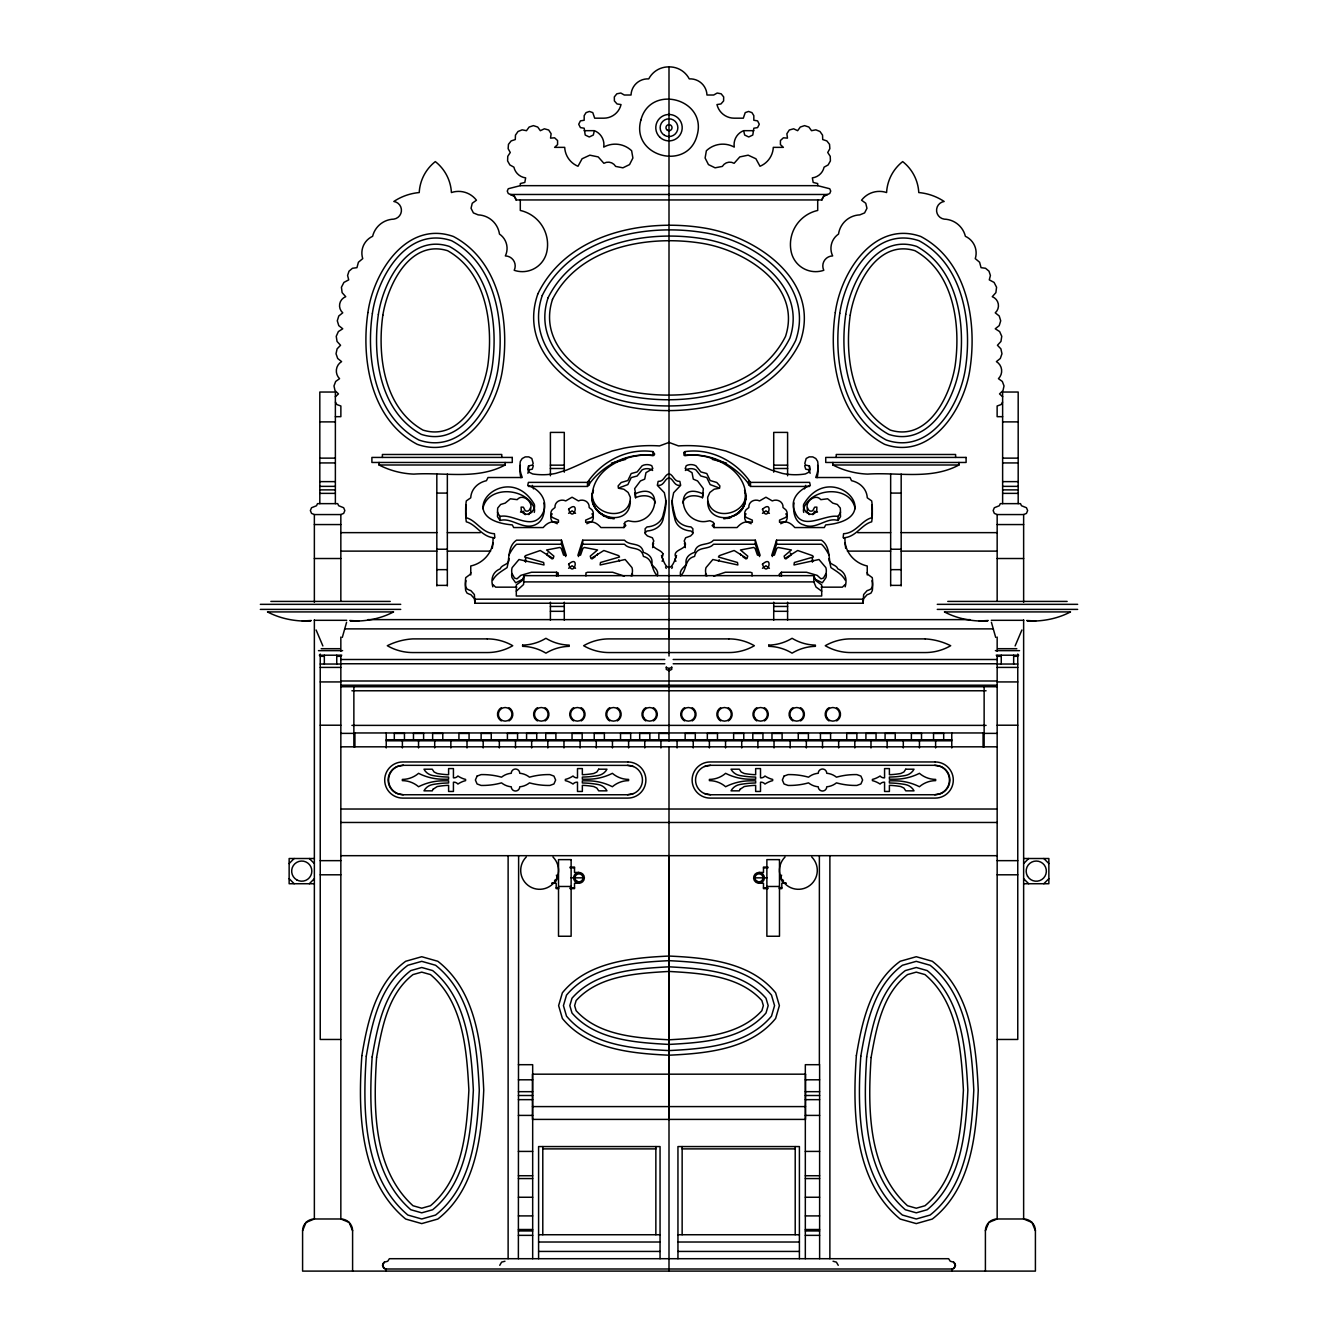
<?xml version="1.0" encoding="UTF-8"?>
<svg xmlns="http://www.w3.org/2000/svg" width="1338" height="1338" viewBox="0 0 1338 1338"><rect width="100%" height="100%" fill="white"/><g stroke="black" fill="none" stroke-linecap="round" stroke-linejoin="round"><path stroke-width="1.5" d="M669.017 656.021L669 66.9A22.278 22.278 0 0 1 689.254 78.892A16.742 16.742 0 0 1 706.966 95.015L713.689 95.015L717.185 93.041L721.149 93.794L723.674 96.921L723.607 100.935L720.948 103.963L716.967 104.565A17.678 17.678 0 0 0 734.077 118.179L743.326 118.179L745.216 112.626L748.578 111.439L751.939 112.626L753.829 115.653L753.829 120.269L757.576 120.872L759.298 124.25L757.576 127.612L753.829 128.214L752.792 135.038L748.728 136.978L744.681 135.038L743.644 130.672L753.829 130.672M466.126 580.826L465.741 581.712A41.093 35.24 0 0 0 465.674 590.526L466.995 593.085L469.705 594.34A3.144 2.709 0 0 1 470.892 594.708L474.354 598.588L475.057 603.237L862.943 603.237L863.646 598.588L867.108 594.708A3.144 2.709 0 0 1 868.295 594.34L871.005 593.085L872.326 590.526A41.093 35.24 0 0 0 872.259 581.712L871.874 580.826M862.943 603.237L863.646 594.524L867.108 590.643A3.144 2.709 0 0 1 868.295 590.292L871.005 589.021L872.326 586.479A41.093 35.24 0 0 0 872.259 577.648L867.726 574.32L867.241 572.497M745.718 499.526L745.233 492.167M592.282 499.526C590.091 468.701 627.606 452.01 653.881 455.438L654.65 454.067L652.961 451.608C627.221 447.896 601.665 461.359 587.499 482.382L528.41 482.382L527.69 485.376C540.552 489.089 549.801 502.687 541.622 515.314C531.153 530.584 512.906 513.357 499.994 516.435L499.994 520.499C512.002 516.953 523.71 531.337 536.571 524.128C543.88 520.281 545.268 510.38 543.897 502.971M470.759 572.497L470.274 574.32L465.741 577.648A41.093 35.24 0 0 0 465.674 586.479L466.995 589.021L469.705 590.292A3.144 2.709 0 0 1 470.892 590.643L474.354 594.524L475.057 603.237M497.703 512.12L497.468 516.652L499.994 520.499M597.534 554.032L596.999 555.404M672.345 500.512L672.094 504.443A88.944 76.283 0 0 0 674.569 517.706C675.69 526.018 683.2 530.55 690.96 530.985L692.867 532.775M533.31 465.724L532.307 469.17L528.594 469.956L527.891 473.318M634.664 492.685L635.55 497.719C641.906 494.542 653.145 494.592 655.386 502.837M630.332 501.315C629.512 530.065 584.739 516.752 592.767 492.167M680.34 574.671C679.537 569.837 683.835 567.563 686.21 564.435C684.855 557.996 688.786 554.317 694.589 552.343C696.663 541.472 708.337 546.439 713.505 540.184L755.301 540.184L760.118 555.32L757.459 555.119L755.1 548.363L753.645 547.459L740.466 549.985L747.725 556.123L747.056 558.548L734.144 550.503L719.225 555.688L718.456 557.009L737.489 562.478L737.874 564.971L712.853 559.518L706.029 567.596A14.634 12.56 0 0 0 705.879 573.567L706.865 575.942M985.404 1271.1L985.404 1230.759L988.849 1222.43L997.161 1218.985L1023.637 1218.985L1031.966 1222.43L1035.411 1230.759L1035.411 1271.1L302.589 1271.1L302.589 1230.759L306.034 1222.43L314.363 1218.985L340.839 1218.985L349.151 1222.43L352.596 1230.759L352.596 1271.1M492.284 548.413L493.053 542.877M508.975 554.969C510.915 551.189 513.608 546.824 516.535 544.248L561.442 544.248L565.723 556.575M684.437 543.295L685.357 547.643M492.819 580.123C495.696 574.487 501.7 571.209 507.069 567.613C509.594 558.13 507.738 546.088 516.535 540.184L561.442 540.184L566.258 555.32L563.599 555.119L561.241 548.363L559.786 547.459L546.606 549.985L553.865 556.123L553.196 558.548L540.284 550.503L525.366 555.688L524.596 557.009L543.629 562.478L544.014 564.971L518.993 559.518L512.17 567.596A14.634 12.56 0 0 0 512.019 573.567L514.528 578.049L517.003 578.836L520.833 575.357L531.504 572.246L556.558 572.246L558.197 572.881L558.197 575.942M508.975 558.531C509.878 565.104 501.7 564.151 500.211 568.834C492.902 571.794 490.511 578.501 492.819 586.847M794.103 502.971C792.531 510.965 794.571 522.589 803.703 524.897C816.046 530.45 826.633 516.736 838.006 520.499L838.006 516.435C824.81 513.943 802.081 531.822 794.906 511.835C788.985 499.492 799.455 489.173 810.31 485.376L809.59 482.382L750.501 482.382C736.335 461.359 710.779 447.896 685.039 451.608L683.718 452.545L684.119 455.438C710.98 451.592 750.953 470.407 745.082 502.369C741.453 522.037 707.317 523.844 707.668 501.315M482.834 508.724C487.4 484.891 526.704 487.316 534.33 508.44A11.356 9.751 0 0 1 534.28 512.421M470.759 574.922L470.759 565.974C483.403 563.315 493.404 551.958 493.053 538.813L494.843 537.608L494.441 533.711C482.132 533.277 476.428 520.348 466.31 517.756A75.179 64.492 0 0 1 466.31 500.914L470.725 497.82C471.177 488.939 478.067 482.516 486.447 480.693L487.985 477.515L522.255 477.515L520.917 473.602A38.869 33.333 0 0 1 520.348 461.359L522.188 458.533L525.249 456.894L528.761 456.877L531.822 458.482L533.193 463.433L532.307 465.122L528.594 465.892L527.891 469.253L529.447 472.347L532.658 473.953A55.259 47.399 0 0 0 555.538 473.435L566.476 470.123A330.536 283.489 0 0 0 590.225 459.369L612.336 450.939L623.893 448.163A119.667 102.641 0 0 1 659.517 445.922L669 442.426L678.483 445.922A119.667 102.641 0 0 1 714.107 448.163L725.664 450.939L747.775 459.369A330.536 283.489 0 0 0 771.524 470.123L782.462 473.435A55.259 47.399 0 0 0 805.342 473.953L808.553 472.347L810.109 469.253L809.406 465.892L805.693 465.122L804.807 463.433L806.178 458.482L809.239 456.877L812.751 456.894L815.812 458.533L817.652 461.359A38.869 33.333 0 0 1 817.083 473.602L815.745 477.515L850.015 477.515L851.553 480.693C859.933 482.516 866.823 488.939 867.275 497.82L871.69 500.914A75.179 64.492 0 0 1 871.69 517.756C861.572 520.348 855.868 533.277 843.559 533.711L843.157 537.608L844.947 538.813C844.596 551.958 854.597 563.315 867.241 565.974L867.241 574.922M524.596 561.074L525.366 559.736M718.456 561.074L719.225 559.736M845.181 584.472L842.371 587.165L821.181 587.165M346.592 622.287L342.311 637.39M524.162 575.658L522.004 580.792L516.301 584.94L516.301 596.012L821.699 596.012L821.699 584.94L815.996 580.792L813.839 575.658L524.162 575.658L523.559 584.522L516.301 591.162M745.718 494.926C745.233 516.635 707.635 521.736 707.668 497.268L709.842 492.468L714.158 489.206L719.593 488.236L719.877 485.895L716.75 482.466L710.144 480.526L706.799 473.552L700.861 471.929L695.894 465.791A9.266 7.944 0 0 0 686.243 465.691L685.19 468.601L692.03 472.665L693.285 479.138L697.566 480.944L703.336 488.621L702.45 497.719C696.095 494.542 684.855 494.592 682.614 502.837M745.718 498.99C744.965 510.38 733.458 517.639 723.858 518.843M584.171 130.672L594.356 130.672L593.319 135.038L589.272 136.978L585.208 135.038L584.171 128.214L580.424 127.612L578.702 124.25L580.424 120.872L584.171 120.269L584.171 115.653L586.061 112.626L589.422 111.439L592.784 112.626L594.674 118.179L603.923 118.179A17.678 17.678 0 0 0 621.033 104.565L617.052 103.963L614.393 100.935L614.326 96.921L616.851 93.794L620.815 93.041L624.311 95.015L631.034 95.015A16.742 16.742 0 0 1 648.746 78.892A22.278 22.278 0 0 1 669 66.9M499.76 1265.313L501.599 1262.135L504.944 1261.249M1015.124 645.953L1021.898 629.981M592.433 493.839L593.453 490.36M821.9 199.947L823.74 196.318L829.744 193.492L830.731 191.117L829.744 188.742L817.702 185.664L520.298 185.664L508.256 188.742L507.269 191.117L508.256 193.492L514.26 196.318L516.1 199.947L821.9 199.947A6.556 6.556 0 0 1 827.369 194.478L510.631 194.478A6.556 6.556 0 0 1 516.1 199.947M804.489 488.888L805.71 485.36M657.66 574.671C658.463 569.837 654.165 567.563 651.79 564.435C653.145 557.996 649.214 554.317 643.411 552.343C641.337 541.472 629.663 546.439 624.495 540.184L582.699 540.184L577.882 555.32L580.541 555.119L582.9 548.363L584.355 547.459L597.534 549.985L590.275 556.123L590.944 558.548L603.856 550.503L618.775 555.688L619.544 557.009L600.511 562.478L600.126 564.971L625.147 559.518L631.971 567.596A14.634 12.56 0 0 1 632.121 573.567L631.135 575.942M578.417 556.575L582.699 544.248L582.699 540.184M845.181 580.123C842.304 574.487 836.3 571.209 830.931 567.613C828.406 558.13 830.262 546.088 821.465 540.184L776.558 540.184L771.742 555.32L774.401 555.119L776.759 548.363L778.214 547.459L791.394 549.985L784.135 556.123L784.804 558.548L797.716 550.503L812.634 555.688L813.404 557.009L794.371 562.478L793.986 564.971L819.007 559.518L825.83 567.596A14.634 12.56 0 0 1 825.981 573.567L823.472 578.049L820.997 578.836L817.167 575.357L806.496 572.246L781.442 572.246L779.134 574.42L779.803 575.942M772.277 556.575L776.558 544.248L776.558 540.184M743.895 506.149L744.296 504.526M745.082 502.904L744.681 503.439M807.55 507.754L807.031 511.618L809.222 514.612M568.6 513.324L572.062 510.815L575.541 513.324M568.6 568.265L572.062 565.757L575.541 568.265M762.459 513.324L765.938 510.815L769.4 513.324M752.056 575.942L752.056 572.881L750.417 572.246L725.363 572.246L713.639 576.176M762.459 568.265L765.938 565.757L769.4 568.265M680.607 575.825C687.347 569.553 684.22 558.983 694.589 556.407C696.663 545.536 708.337 550.503 713.505 544.248L755.301 544.248L759.583 556.575M702.45 497.719L703.336 492.685M671.793 568.416L672.462 566.944M666.274 667.244L666.274 669.385L669 670.723L671.743 669.385L671.743 667.244M742.874 507.788L744.564 504.543M652.643 547.643L653.563 543.295M1002.547 402.153L1001.108 404.561L997.128 405.999L997.128 416.67L1002.63 416.67M520.499 512.12L523.375 511.25L525.198 514.678M838.006 516.435L840.532 512.588L840.297 508.055L837.354 504.476L832.771 503.105L827.62 498.79L820.796 499.659C814.708 492.133 801.93 504.71 809.222 510.547A2.776 2.392 0 0 0 812.802 510.614L814.625 507.186L816.882 507.102L816.715 511.233L814.29 513.575L810.945 514.377L806.296 512.454L803.72 508.373A11.356 9.751 0 0 1 803.67 504.393C831.199 457.529 890.64 519.077 825.713 524.897L824.308 527.557L794.822 527.557C790.909 523.208 787.246 520.649 779.536 522.338L779.536 520.131L785.757 517.405A7.71 6.623 0 0 0 785.824 509.795L783.014 507.52C783.533 501.683 777.161 498.572 772.277 500.914L765.938 497.218L759.583 500.914C754.699 498.572 748.327 501.683 748.845 507.52L746.035 509.795A7.71 6.623 0 0 0 746.102 517.405L752.324 520.131L752.324 522.338C744.63 520.649 740.951 523.208 737.037 527.557L714.057 527.557L712.167 525.55L713.99 523.509L713.02 522.104L709.859 520.75L705.862 521.469A15.019 12.895 0 0 1 696.663 520.331C678.45 513.859 677.413 482.449 702.45 493.655M838.006 520.499L840.532 516.652L840.297 512.12M528.41 486.447L587.499 486.447C601.665 465.423 627.221 451.943 652.961 455.673L652.961 451.608M499.994 516.435L497.468 512.588L497.703 508.055L500.646 504.476L505.229 503.105L510.38 498.79L517.204 499.659C523.292 492.133 536.07 504.71 528.778 510.547A2.776 2.392 0 0 1 525.198 510.614L523.375 507.186L521.118 507.102L521.285 511.233L523.71 513.575L527.055 514.377L531.704 512.454L534.28 508.373A11.356 9.751 0 0 0 534.33 504.393C506.801 457.529 447.36 519.077 512.287 524.897L513.692 527.557L543.178 527.557C547.091 523.208 550.754 520.649 558.464 522.338L558.464 520.131L552.243 517.405A7.71 6.623 0 0 1 552.176 509.795L554.986 507.52C554.467 501.683 560.839 498.572 565.723 500.914L572.062 497.218L578.417 500.914C583.301 498.572 589.673 501.683 589.155 507.52L591.965 509.795A7.71 6.623 0 0 1 591.898 517.405L585.676 520.131L585.676 522.338C593.37 520.649 597.049 523.208 600.963 527.557L623.943 527.557L624.98 522.104L628.141 520.75L632.138 521.469A15.019 12.895 0 0 0 641.337 520.331C659.55 513.859 660.587 482.449 635.55 493.655L635.55 497.719M742.155 508.624L737.288 514.227L728.641 517.622M738.66 513.106L742.155 509.159M812.802 514.678L814.625 511.25L817.501 512.12M676.526 555.454L675.138 559.251A17.929 15.37 0 0 0 675.874 561.341M289.142 863.562L294.176 858.511M309.312 883.732L314.363 878.681M384.391 1262.135L382.551 1265.313L384.391 1268.508L386.23 1268.993L951.77 1268.993L953.609 1268.508L955.449 1265.313L953.609 1262.135L950.264 1261.249L948.625 1258.707L389.375 1258.707L387.736 1261.249L384.391 1262.135A3.68 3.68 0 0 0 386.23 1268.993L386.23 1271.1M1023.637 863.562L1028.688 858.511M1043.824 883.732L1048.858 878.681M645.133 532.775L647.04 530.985C654.8 530.55 662.31 526.018 663.431 517.706A88.944 76.283 0 0 0 665.906 504.443L665.655 500.512M335.336 396.75L338.464 393.907L335.018 390.596L333.982 385.929L335.671 381.464L339.551 378.671A10.888 10.888 0 0 1 341.591 361.611L337.694 358.484L336.039 353.767L337.092 348.884L340.554 345.271L337.042 341.441L336.239 336.306L338.363 331.573L342.745 328.78L338.782 325.636L337.293 320.802L338.782 315.969L342.745 312.824A9.583 9.583 0 0 1 345.739 296.702L342.11 292.637L341.424 287.252L343.916 282.418L348.716 279.859L347.596 275.477L349.001 271.179L352.463 268.269L356.945 267.667L358.417 262.231L362.732 258.619A18.381 18.381 0 0 1 372.616 236.308A22.495 22.495 0 0 1 393.84 219.131A8.931 8.931 0 0 0 393.84 201.469A54.641 54.641 0 0 1 419.229 192.555A42.114 42.114 0 0 1 435.318 161.597A42.114 42.114 0 0 1 451.408 192.555A22.495 22.495 0 0 1 476.445 200.215L472.247 203.259L471.043 208.293L473.401 212.909L478.184 214.883A22.395 22.395 0 0 1 499.475 234.066A17.327 17.327 0 0 1 505.346 255.926A10.018 10.018 0 0 1 514.21 270.293A25.004 25.004 0 0 0 546.79 251.895A34.939 34.939 0 0 0 520.298 210.451L520.298 199.947M685.374 470.491L686.243 469.738A9.266 7.944 0 0 1 695.894 469.855L700.861 475.994L706.799 477.599L710.144 484.59L718.824 487.818M528.778 514.612L530.969 511.618L530.45 507.754M591.965 558.983L595.326 556.591M785.824 558.983L791.343 554.802L790.273 553.046M619.176 487.818L627.856 484.59L631.202 477.599L637.139 475.994L642.106 469.855A9.266 7.944 0 0 1 651.757 469.738L652.626 470.491M623.943 527.557L625.833 525.55L624.01 523.509M547.727 553.046L546.657 554.802L552.176 558.983M505.128 462.463L505.128 464.988C477.114 480.141 444.065 472.08 413.827 474.104C401.701 473.652 389.826 470.541 379.039 464.988L379.039 462.463M958.961 462.463L958.961 464.988C930.947 480.141 897.898 472.08 867.66 474.104C855.534 473.652 843.659 470.541 832.872 464.988L832.872 462.463M843.559 537.776C855.868 537.341 861.572 524.412 871.69 521.82A75.179 64.492 0 0 0 871.69 504.978M340.839 514.561L343.665 513.391L344.836 510.564L343.665 507.738L338.681 505.731L337.678 503.64L317.507 503.64L316.521 505.731L311.537 507.738L310.366 510.564L311.537 513.391L314.363 514.561L340.839 514.561L340.839 600.946M1023.637 514.561L1026.463 513.391L1027.634 510.564L1026.463 507.738L1021.479 505.731L1020.493 503.64L1000.322 503.64L999.319 505.731L994.335 507.738L993.164 510.564L994.335 513.391L997.161 514.561L1023.637 514.561L1023.637 602.351M658.145 485.46C664.183 485.895 664.468 478.77 669 477.817C673.532 478.77 673.817 485.895 679.855 485.46M611.483 463.115L625.749 459.369M727.471 518.475L730.966 517.555M586.83 523.743L591.898 521.452A7.71 6.623 0 0 0 591.965 513.842M780.706 523.743L785.757 521.452A7.71 6.623 0 0 0 785.824 513.842M704.591 766.49L710.528 765.319M627.472 794.739L633.409 793.551M350.523 621.016C365.374 621.618 380.36 618.875 393.589 611.918L267.5 611.918C280.712 618.875 295.715 621.618 310.567 621.016M1027.433 621.016C1042.285 621.618 1057.288 618.875 1070.5 611.918L944.411 611.918C957.64 618.875 972.626 621.618 987.477 621.016M810.109 473.318L809.406 469.956L805.693 469.17L804.69 465.724M302.288 621.016L311.302 620.498M979.215 621.016L988.23 620.498M669.217 956.034C631.854 957.791 587.683 961.688 562.378 992.796L558.615 1005.624L562.378 1018.469C587.683 1049.561 631.854 1053.458 669.217 1055.214M669.217 960.651C633.476 962.474 591.078 965.702 566.509 995.121L563.432 1005.624L566.509 1016.127C591.078 1045.563 633.476 1048.775 669.217 1050.598M669.217 966.805C635.617 968.662 595.644 971.087 571.995 998.232L569.821 1005.624L571.995 1013.017C595.644 1040.161 635.617 1042.586 669.217 1044.443M669.217 971.421C637.206 973.311 599.106 975.218 576.126 1000.573L574.638 1005.624L576.126 1010.675C599.106 1036.03 637.206 1037.937 669.217 1039.827M668.783 1039.827C700.794 1037.937 738.894 1036.03 761.874 1010.675L763.362 1005.624L761.874 1000.573C738.894 975.218 700.794 973.311 668.783 971.421M668.783 1044.443C702.383 1042.586 742.356 1040.161 766.005 1013.017L768.179 1005.624L766.005 998.232C742.356 971.087 702.383 968.662 668.783 966.805M668.783 1050.598C704.524 1048.775 746.922 1045.563 771.491 1016.127L774.568 1005.624L771.491 995.121C746.922 965.702 704.524 962.474 668.783 960.651M668.783 1055.214C706.146 1053.458 750.317 1049.561 775.622 1018.469L779.385 1005.624L775.622 992.796C750.317 961.688 706.146 957.791 668.783 956.034M523.476 578.919L515.665 582.799L512.019 577.631A14.634 12.56 0 0 1 511.752 573.617M335.37 416.67L340.872 416.67L340.872 405.999L336.892 404.561L335.453 402.153M319.815 421.888L335.37 421.888M1002.63 421.888L1018.185 421.888M319.815 458.131L335.37 458.131M1002.63 458.131L1018.185 458.131M319.815 462.931L335.37 462.931M1002.63 462.931L1018.185 462.931M379.039 464.988L505.128 464.988M832.872 464.988L958.961 464.988M550.403 465.156L564.285 465.156M773.715 465.156L787.597 465.156M550.403 468.501L564.285 468.501M773.715 468.501L787.597 468.501M319.815 481.63L335.37 481.63M1002.63 481.63L1018.185 481.63M319.815 486.363L335.37 486.363M685.039 451.608L685.039 455.673C710.779 451.943 736.335 465.423 750.501 486.447L809.59 486.447M1002.63 486.363L1018.185 486.363M319.815 489.875L335.37 489.875M1002.63 489.875L1018.185 489.875M436.824 493.086L447.344 493.086M890.656 493.086L901.176 493.086M319.815 493.371L335.37 493.371M1002.63 493.371L1018.185 493.371M314.363 524.563L340.839 524.563M997.161 524.563L1023.637 524.563M340.839 532.641L436.824 532.641M447.344 532.641L480.325 532.641M857.675 532.641L890.656 532.641M901.176 532.641L997.161 532.641M582.699 544.248L624.495 544.248C629.663 550.503 641.337 545.536 643.411 556.407C653.78 558.983 650.653 569.553 657.393 575.825M776.558 544.248L821.465 544.248C824.392 546.824 827.085 551.189 829.025 554.969M436.824 549.232L447.344 549.232M890.656 549.232L901.176 549.232M340.839 551.122L436.824 551.122M447.344 551.122L490.628 551.122M847.372 551.122L890.656 551.122M901.176 551.122L997.161 551.122M314.363 558.515L340.839 558.515M997.161 558.515L1023.637 558.515M436.824 569.654L447.344 569.654M890.656 569.654L901.176 569.654M524.162 581.896L813.839 581.896L815.996 587.014L821.699 591.162M436.824 585.375L447.344 585.375M890.656 585.375L901.176 585.375M516.819 587.165L495.629 587.165L492.819 584.472M475.057 599.19L862.943 599.19M270.861 601.414L390.228 601.414M947.772 601.414L1067.139 601.414M260.341 604.341L400.731 604.341M937.269 604.341L1077.659 604.341M550.403 606.449L564.285 606.449M773.715 606.449L787.597 606.449M260.341 609.392L400.731 609.392M937.269 609.392L1077.659 609.392M550.403 611.315L564.285 611.315M773.715 611.315L787.597 611.315M368 619.628L970 619.628M314.346 620.314L346.726 620.314M991.274 620.314L1023.654 620.314M345.02 628.877L992.98 628.877M321.187 648.696L339.885 648.696M998.115 648.696L1016.813 648.696M318.461 650.653L342.612 650.653M995.388 650.653L1019.539 650.653M319.297 655.202L341.775 655.202M996.225 655.202L1018.703 655.202M320.234 656.322L324.365 656.322M336.708 656.322L340.839 656.322M997.161 656.322L1001.292 656.322M1013.635 656.322L1017.766 656.322M340.839 659.5L664.835 659.5M673.165 659.5L997.161 659.5M340.839 663.765L664.819 663.765M673.181 663.765L997.161 663.765M320.234 664.033L340.839 664.033M997.161 664.033L1017.766 664.033M320.234 667.411L340.839 667.411M997.161 667.411L1017.766 667.411M340.839 680.992L997.161 680.992M320.234 681.928L340.839 681.928M997.161 681.928L1017.766 681.928M340.839 685.207L997.161 685.207M340.839 686.729L997.161 686.729M351.911 690.776L986.089 690.776M320.234 725.213L340.839 725.213M351.911 725.38L986.089 725.38M997.161 725.213L1017.766 725.213M353.868 732.956L984.132 732.956M340.839 733.375L353.868 733.375M669 733.441L658.865 733.441L658.865 739.747M984.132 733.375L997.161 733.375M386.23 739.747L951.77 739.747M386.23 740.8L951.77 740.8M340.839 746.821L997.161 746.821M340.839 809.022L997.161 809.022M340.839 822.469L997.161 822.469M340.839 855.684L997.161 855.684M314.363 858.511L289.142 858.511L289.142 883.732L314.363 883.732M1023.637 858.511L1048.858 858.511L1048.858 883.732L1023.637 883.732M320.234 860.652L340.839 860.652M997.161 860.652L1017.766 860.652M570.055 867.074L574.52 867.074L574.52 872.46L578.986 872.46M767.945 867.074L763.48 867.074L763.48 872.46L759.014 872.46A5.385 5.385 0 0 0 754.348 880.538A5.385 5.385 0 0 0 763.68 880.538A5.385 5.385 0 0 0 759.014 872.46M570.055 867.86L574.52 867.86M763.48 867.86L767.945 867.86M320.234 874.801L340.839 874.801M997.161 874.801L1017.766 874.801M571.058 877.845L584.371 877.845A5.385 5.385 0 0 1 576.293 882.511A5.385 5.385 0 0 1 576.293 873.179A5.385 5.385 0 0 1 584.371 877.845M753.629 877.845L766.942 877.845M578.986 883.247L574.52 883.247L574.52 888.633L570.055 888.633M759.014 883.247L763.48 883.247L763.48 888.633L767.945 888.633M558.515 886.475L571.125 886.475M766.875 886.475L779.485 886.475M556.19 887.83L558.715 887.83M570.055 887.83L574.52 887.83M763.48 887.83L767.945 887.83M779.285 887.83L781.81 887.83M558.715 888.633L556.19 888.633L556.19 883.247L551.724 883.247A5.385 5.385 0 0 0 556.391 875.152M779.285 888.633L781.81 888.633L781.81 883.247L786.276 883.247A5.385 5.385 0 0 1 781.609 875.152M340.839 1039.459L320.234 1039.459L320.234 654.048M997.161 1039.459L1017.766 1039.459L1017.766 654.048M518.375 1064.697L532.675 1064.697L532.675 1258.707M518.375 1079.799L532.675 1079.799M805.325 1079.799L819.625 1079.799M518.375 1091.674L532.675 1091.674M805.325 1091.674L819.625 1091.674M518.375 1095.504L532.675 1095.504M805.325 1095.504L819.625 1095.504M518.375 1099.652L532.675 1099.652M805.325 1099.652L819.625 1099.652M532.457 1106.593L805.543 1106.593M518.375 1115.407L532.675 1115.407M805.325 1115.407L819.625 1115.407M542.793 1148.89L655.854 1148.89M682.146 1148.89L795.207 1148.89M518.375 1151.416L532.675 1151.416M805.325 1151.416L819.625 1151.416M518.375 1175.734L532.675 1175.734M805.325 1175.734L819.625 1175.734M518.375 1178.561L532.675 1178.561M805.325 1178.561L819.625 1178.561M518.375 1197.259L532.675 1197.259M805.325 1197.259L819.625 1197.259M518.375 1215.908L532.675 1215.908M805.325 1215.908L819.625 1215.908M518.375 1229.505L532.675 1229.505M805.325 1229.505L819.625 1229.505M518.375 1230.943L532.675 1230.943M805.325 1230.943L819.625 1230.943M538.595 1234.74L660.052 1234.74M677.948 1234.74L799.405 1234.74M518.375 1235.359L532.675 1235.359M805.325 1235.359L819.625 1235.359M538.595 1242.015L660.052 1242.015M677.948 1242.015L799.405 1242.015M538.595 1251.431L660.052 1251.431M677.948 1251.431L799.405 1251.431M814.524 578.919L822.335 582.799L825.981 577.631A14.634 12.56 0 0 0 826.248 573.617M1026.698 620.498L1035.712 621.016M349.77 620.498L358.785 621.016M627.472 765.319L633.409 766.49M704.591 793.551L710.528 794.739M751.17 523.743L746.102 521.452A7.71 6.623 0 0 1 746.035 513.842M557.294 523.743L552.243 521.452A7.71 6.623 0 0 1 552.176 513.842M712.251 459.369L726.517 463.115M607.034 517.555L610.529 518.475M833.056 1261.249L836.401 1262.135L838.24 1265.313M592.282 498.99C593.035 510.38 604.542 517.639 614.142 518.843M494.441 537.776C482.132 537.341 476.428 524.412 466.31 521.82A75.179 64.492 0 0 1 466.31 504.978M742.674 556.591L746.035 558.983M624.361 576.176L612.637 572.246L587.583 572.246L585.944 572.881L585.944 575.942M1002.664 396.75L999.536 393.907L1002.982 390.596L1004.018 385.929L1002.329 381.464L998.449 378.671A10.888 10.888 0 0 0 996.409 361.611L1000.306 358.484L1001.961 353.767L1000.908 348.884L997.446 345.271L1000.958 341.441L1001.761 336.306L999.637 331.573L995.255 328.78L999.218 325.636L1000.707 320.802L999.218 315.969L995.255 312.824A9.583 9.583 0 0 0 992.261 296.702L995.89 292.637L996.576 287.252L994.084 282.418L989.284 279.859L990.404 275.477L988.999 271.179L985.537 268.269L981.055 267.667L979.583 262.231L975.268 258.619A18.381 18.381 0 0 0 965.384 236.308A22.495 22.495 0 0 0 944.16 219.131A8.931 8.931 0 0 1 944.16 201.469A54.641 54.641 0 0 0 918.771 192.555A42.114 42.114 0 0 0 902.682 161.597A42.114 42.114 0 0 0 886.592 192.555A22.495 22.495 0 0 0 861.555 200.215L865.753 203.259L866.957 208.293L864.599 212.909L859.816 214.883A22.395 22.395 0 0 0 838.525 234.066A17.327 17.327 0 0 0 832.654 255.926A10.018 10.018 0 0 0 823.79 270.293A25.004 25.004 0 0 1 791.21 251.895A34.939 34.939 0 0 1 817.702 210.451L817.702 199.947M812.634 559.736L813.404 561.074M618.775 559.736L619.544 561.074M1043.824 858.511L1048.858 863.562M1023.637 878.681L1028.688 883.732M309.312 858.511L314.363 863.562M289.142 878.681L294.176 883.732M661.474 555.454L662.862 559.251A17.929 15.37 0 0 1 662.126 561.341M595.845 508.624L599.34 513.106M595.845 509.159L603.722 516.134L609.359 517.622M741.001 555.404L740.466 554.032M593.436 504.543L595.126 507.788M665.538 566.944L666.207 568.416M635.55 493.655L634.664 488.621L640.434 480.944L644.715 479.138L645.97 472.665L652.81 468.601L651.757 465.691A9.266 7.944 0 0 0 642.106 465.791L637.139 471.929L631.202 473.552L627.856 480.526L621.25 482.466L618.123 485.895L618.407 488.236L623.843 489.206L628.158 492.468L630.332 497.268C630.365 521.736 592.767 516.635 592.282 494.926M592.918 502.904L593.319 503.439M594.105 506.149L593.704 504.526M995.689 637.39L991.408 622.287M316.103 629.981L322.876 645.953M532.29 485.36L533.511 488.888M744.547 490.36L745.567 493.839M855.166 508.724C850.6 484.891 811.296 487.316 803.67 508.44A11.356 9.751 0 0 0 803.72 512.421M829.025 558.531C828.122 565.104 836.3 564.151 837.789 568.834C845.098 571.794 847.489 578.501 845.181 586.847M844.947 542.877L845.716 548.413M669 628.877L669.017 638.895M1023.637 619.929L1023.637 1218.985A11.774 11.774 0 0 1 1035.411 1230.759M1018.185 503.64L1018.185 392.034L1002.63 392.034L1002.63 503.64M1013.669 655.202L1013.669 664.033M1001.259 655.202L1001.259 664.033M997.161 514.561L997.161 600.946M997.161 637.055L997.161 651.338M997.161 655.419L997.161 1218.985A11.774 11.774 0 0 0 985.404 1230.759M984.132 686.729L984.132 746.821M983.079 732.956L983.079 746.821M955.6 457.429L955.6 454.485L836.233 454.485L836.233 457.429M951.77 732.956L951.77 747.942M951.77 1271.1L951.77 1268.993A3.68 3.68 0 0 0 953.609 1262.135M943.691 739.747L943.691 733.441L933.556 733.441L933.556 739.747M935.613 739.747L935.613 747.942M921.514 739.747L921.514 733.441L911.379 733.441L911.379 739.747M919.457 739.747L919.457 747.942M903.301 739.747L903.301 747.942M901.176 474.104L901.176 585.893M895.222 739.747L895.222 733.441L885.087 733.441L885.087 739.747M890.656 474.104L890.656 585.893M887.144 739.747L887.144 747.942M876.055 739.747L876.055 733.441L865.92 733.441L865.92 739.747M870.988 739.747L870.988 747.942M856.872 739.747L856.872 733.441L846.737 733.441L846.737 739.747M854.815 739.747L854.815 747.942M838.658 739.747L838.658 747.942M830.58 739.747L830.58 733.441L820.445 733.441L820.445 739.747M829.878 855.684L829.878 1258.707M822.502 739.747L822.502 747.942M819.625 1258.707L819.625 1064.697L805.325 1064.697L805.325 1258.707M819.374 855.684L819.374 1064.697M817.702 185.664L817.702 183.557L813.186 182.436L812.35 177.87A13.765 13.765 0 0 0 824.091 167.166L828.122 164.942L830.396 160.945L830.246 156.345L827.737 152.482L829.861 148.685L829.543 144.353L826.851 140.925L822.719 139.553L822.536 135.121L819.977 131.492L815.862 129.836L811.514 130.689L808.871 127.043L804.573 125.638L800.291 127.043L797.649 130.689L793.618 128.799L789.32 130.003L786.878 133.716L787.463 138.132L783.416 137.797L780.422 140.54L780.422 144.604L783.382 147.364L773.297 147.364A21.542 21.542 0 0 1 760.001 166.263L755.92 158.77L748.159 155.175L739.797 156.914L734.11 163.303A8.63 8.63 0 0 0 722.336 166.414L715.094 167.819L708.454 164.591L705.109 158.018L706.364 150.759A23.75 23.75 0 0 1 734.278 147.113A14.986 14.986 0 0 1 743.644 130.672M813.839 575.658L813.839 581.896M812.35 558.147L812.35 562.211M809.406 465.892L809.406 469.956M808.403 739.747L808.403 733.441L798.268 733.441L798.268 739.747M806.346 739.747L806.346 747.942M799.405 1258.707L799.405 1146.566L677.948 1146.566L677.948 1258.707M795.207 1146.566L795.207 1234.74M790.189 739.747L790.189 747.942M787.597 475.776L787.597 432.408L773.715 432.408L773.715 472.18M787.597 602.217L787.597 620.146M782.111 739.747L782.111 733.441L771.976 733.441L771.976 739.747M781.442 572.246L781.442 576.293M774.033 739.747L774.033 747.942M773.715 602.217L773.715 620.146M762.944 739.747L762.944 733.441L752.809 733.441L752.809 739.747M757.877 739.747L757.877 747.942M755.301 540.184L755.301 544.248M750.501 482.382L750.501 486.447M748.628 481.011L748.628 485.058M743.777 739.747L743.777 733.441L733.642 733.441L733.642 739.747M741.72 739.747L741.72 747.942M738.175 512.889L734.278 515.598M725.547 739.747L725.547 747.942M717.469 739.747L717.469 733.441L707.334 733.441L707.334 739.747M713.99 523.509L713.99 527.573M709.391 739.747L709.391 747.942M695.292 739.747L695.292 733.441L685.156 733.441L685.156 739.747M693.235 739.747L693.235 747.942M682.146 1146.566L682.146 1234.74M677.078 739.747L677.078 747.942M669.217 855.684L669.217 1119.404M669 668.816L669 740.884M669 746.821L669 855.684M669 1118.769L669 1271.1M668.783 855.684L668.783 1119.404M660.922 739.747L660.922 747.942M660.052 1258.707L660.052 1146.566L538.595 1146.566L538.595 1258.707M655.854 1146.566L655.854 1234.74M649.833 739.747L649.833 733.441L639.698 733.441L639.698 739.747M644.765 739.747L644.765 747.942M630.666 739.747L630.666 733.441L620.531 733.441L620.531 739.747M628.609 739.747L628.609 747.942M612.453 739.747L612.453 747.942M604.358 739.747L604.358 733.441L594.223 733.441L594.223 739.747M603.722 515.598L599.825 512.889M596.28 739.747L596.28 747.942M589.372 481.011L589.372 485.058M587.499 482.382L587.499 486.447M582.181 739.747L582.181 733.441L572.045 733.441L572.045 739.747M580.123 739.747L580.123 747.942M564.285 472.18L564.285 432.408L550.403 432.408L550.403 475.776M564.285 602.217L564.285 620.146M563.967 739.747L563.967 747.942M561.442 540.184L561.442 544.248M556.558 572.246L556.558 576.293M555.889 739.747L555.889 733.441L545.753 733.441L545.753 739.747M550.403 602.217L550.403 620.146M547.811 739.747L547.811 747.942M542.793 1146.566L542.793 1234.74M536.722 739.747L536.722 733.441L526.587 733.441L526.587 739.747M531.654 739.747L531.654 747.942M528.594 465.892L528.594 469.956M525.65 558.147L525.65 562.211M520.298 185.664L520.298 183.557L524.814 182.436L525.65 177.87A13.765 13.765 0 0 1 513.909 167.166L509.878 164.942L507.604 160.945L507.754 156.345L510.263 152.482L508.139 148.685L508.457 144.353L511.149 140.925L515.281 139.553L515.465 135.121L518.023 131.492L522.138 129.836L526.486 130.689L529.129 127.043L533.427 125.638L537.709 127.043L540.351 130.689L544.382 128.799L548.68 130.003L551.122 133.716L550.537 138.132L554.584 137.797L557.578 140.54L557.578 144.604L554.618 147.364L564.703 147.364A21.542 21.542 0 0 0 577.999 166.263L582.08 158.77L589.841 155.175L598.203 156.914L603.89 163.303A8.63 8.63 0 0 1 615.664 166.414L622.906 167.819L629.546 164.591L632.891 158.018L631.636 150.759A23.75 23.75 0 0 0 603.722 147.113A14.986 14.986 0 0 0 594.356 130.672M518.626 855.684L518.375 1258.707M517.555 739.747L517.555 733.441L507.42 733.441L507.42 739.747M515.498 739.747L515.498 747.942M508.122 855.684L508.122 1258.707M501.767 457.429L501.767 454.485L382.4 454.485L382.4 457.429M499.342 739.747L499.342 747.942M491.263 739.747L491.263 733.441L481.128 733.441L481.128 739.747M483.185 739.747L483.185 747.942M469.069 739.747L469.069 733.441L458.934 733.441L458.934 739.747M467.012 739.747L467.012 747.942M450.856 739.747L450.856 747.942M447.344 474.104L447.344 585.893M442.778 739.747L442.778 733.441L432.642 733.441L432.642 739.747M436.824 474.104L436.824 585.893M434.699 739.747L434.699 747.942M423.611 739.747L423.611 733.441L413.475 733.441L413.475 739.747M418.543 739.747L418.543 747.942M404.444 739.747L404.444 733.441L394.309 733.441L394.309 739.747M402.387 739.747L402.387 747.942M386.23 732.956L386.23 747.942M354.921 732.956L354.921 746.821M353.868 686.729L353.868 746.821M340.839 637.055L340.839 651.338M340.839 655.419L340.839 1218.985A11.774 11.774 0 0 1 352.596 1230.759M336.741 655.202L336.741 664.033M335.37 503.64L335.37 392.034L319.815 392.034L319.815 503.64M324.331 655.202L324.331 664.033M314.363 514.561L314.363 602.351M314.363 619.929L314.363 1218.985A11.774 11.774 0 0 0 302.589 1230.759M671.743 667.127A3.144 2.224 0 0 1 666.274 667.127M817.652 465.423A38.869 33.333 0 0 1 817.083 477.666M705.561 575.641A14.634 12.56 0 0 1 705.611 573.617M520.917 477.666A38.869 33.333 0 0 1 520.348 465.423M632.389 573.617A14.634 12.56 0 0 1 632.439 575.641M783.466 880.672A3.997 3.997 0 0 1 782.83 879.852M836.668 707.685A7.66 7.66 0 0 1 836.668 720.948M829.008 720.948A7.66 7.66 0 0 1 829.008 707.685M800.559 707.685A7.66 7.66 0 0 1 800.559 720.948M792.899 720.948A7.66 7.66 0 0 1 792.899 707.685M764.433 707.685A7.66 7.66 0 0 1 764.433 720.948M756.773 720.948A7.66 7.66 0 0 1 756.773 707.685M728.324 707.685A7.66 7.66 0 0 1 728.324 720.948M720.664 720.948A7.66 7.66 0 0 1 720.664 707.685M692.214 707.685A7.66 7.66 0 0 1 692.214 720.948M684.554 720.948A7.66 7.66 0 0 1 684.554 707.685M811.765 857.022A18.916 18.916 0 0 1 811.765 883.766A18.916 18.916 0 0 1 785.021 883.766A18.916 18.916 0 0 1 785.021 857.022M934.71 765.303A14.718 14.718 0 0 1 949.428 780.021A14.718 14.718 0 0 1 934.71 794.755M555.17 879.852A3.997 3.997 0 0 1 554.534 880.672M508.992 707.685A7.66 7.66 0 0 1 508.992 720.948M501.332 720.948A7.66 7.66 0 0 1 501.332 707.685M545.101 707.685A7.66 7.66 0 0 1 545.101 720.948M537.441 720.948A7.66 7.66 0 0 1 537.441 707.685M581.227 707.685A7.66 7.66 0 0 1 581.227 720.948M573.567 720.948A7.66 7.66 0 0 1 573.567 707.685M617.336 707.685A7.66 7.66 0 0 1 617.336 720.948M609.676 720.948A7.66 7.66 0 0 1 609.676 707.685M653.446 707.685A7.66 7.66 0 0 1 653.446 720.948M645.786 720.948A7.66 7.66 0 0 1 645.786 707.685M552.979 857.022A18.916 18.916 0 0 1 552.979 883.766A18.916 18.916 0 0 1 526.235 883.766A18.916 18.916 0 0 1 526.235 857.022M403.29 794.755A14.718 14.718 0 0 1 388.572 780.021A14.718 14.718 0 0 1 403.29 765.303M662.929 553.781L662.862 555.186A17.929 15.37 0 0 1 662.126 557.277C666.675 570.824 671.325 570.824 675.874 557.277A17.929 15.37 0 0 1 675.138 555.186C674.62 548.697 689.89 548.965 684.17 541.07L685.625 537.776L690.592 535.953L692.883 533.628L692.867 528.727L690.96 526.921C683.2 526.486 675.69 521.954 674.569 513.641A88.944 76.283 0 0 1 672.094 500.395L673.65 492.719L680.674 485.343L679.855 481.396C673.817 481.847 673.532 474.706 669 473.752C664.468 474.706 664.183 481.847 658.145 481.396L657.326 485.343L664.35 492.719L665.906 500.395A88.944 76.283 0 0 1 663.431 513.641C662.31 521.954 654.8 526.486 647.04 526.921L645.133 528.727L645.117 533.628L647.408 535.953L652.375 537.776L653.83 541.07C648.713 548.195 660.939 549.082 662.929 553.781M361.862 1055.615C357.965 1111.008 359.069 1180.752 405.698 1219.052L421.738 1223.601L437.794 1219.052C476.228 1189.148 481.68 1135.46 483.737 1090.169C481.68 1044.861 476.228 991.174 437.794 961.269L421.738 956.72L405.698 961.269C375.995 982.878 367.532 1021.412 361.862 1055.615M366.278 1056.184C362.615 1109.821 363.183 1177.49 407.889 1215.055L421.738 1218.985L435.586 1215.055C472.398 1185.836 477.164 1133.871 479.288 1090.169C477.164 1046.45 472.398 994.485 435.586 965.267L421.738 961.336L407.889 965.267C379.524 986.206 371.847 1023.386 366.278 1056.184M372.165 1056.92C368.786 1108.282 368.719 1173.125 410.816 1209.736L421.738 1212.83L432.659 1209.736C467.28 1181.421 471.177 1131.781 473.351 1090.169C471.177 1048.54 467.28 998.901 432.659 970.585L421.738 967.491L410.816 970.585C384.257 990.655 377.584 1026.029 372.165 1056.92M376.597 1057.488C373.285 1107.58 373.018 1169.328 413.007 1205.739L421.738 1208.214L430.468 1205.739C463.383 1178.059 466.678 1130.209 468.885 1090.169C466.678 1050.113 463.383 1002.262 430.468 974.582L421.738 972.124L413.007 974.582C387.836 994.017 381.882 1027.985 376.597 1057.488M856.37 1055.615C852.473 1111.008 853.594 1180.752 900.206 1219.052L916.262 1223.601L932.302 1219.052C970.736 1189.148 976.188 1135.46 978.245 1090.169C976.188 1044.861 970.736 991.174 932.302 961.269L916.262 956.72L900.206 961.269C870.52 982.878 862.057 1021.412 856.37 1055.615M860.802 1056.184C857.14 1109.821 857.708 1177.49 902.414 1215.055L916.262 1218.985L930.111 1215.055C966.922 1185.836 971.672 1133.871 973.796 1090.169C971.672 1046.45 966.922 994.485 930.111 965.267L916.262 961.336L902.414 965.267C874.049 986.206 866.355 1023.386 860.802 1056.184M866.69 1056.92C863.311 1108.282 863.244 1173.125 905.341 1209.736L916.262 1212.83L927.184 1209.736C961.788 1181.421 965.685 1131.781 967.859 1090.169C965.685 1048.54 961.788 998.901 927.184 970.585L916.262 967.491L905.341 970.585C878.765 990.655 872.092 1026.029 866.69 1056.92M871.105 1057.488C867.793 1107.58 867.526 1169.328 907.532 1205.739L916.262 1208.214L924.993 1205.739C957.891 1178.059 961.202 1130.209 963.41 1090.169C961.202 1050.113 957.891 1002.262 924.993 974.582L916.262 972.124L907.532 974.582C882.344 994.017 876.407 1027.985 871.105 1057.488M367.917 312.557C360.892 359.972 371.078 419.965 417.255 444.333C464.002 460.79 497.318 408.341 502.703 368.251C509.728 320.819 499.542 260.843 453.365 236.475C406.618 220.017 373.302 272.467 367.917 312.557M372.399 313.343C365.792 358.718 374.891 416.402 418.978 440.051C463.032 455.137 493.02 404.645 498.221 367.465C504.844 322.073 495.729 264.406 451.642 240.74C407.605 225.67 377.6 276.146 372.399 313.343M378.37 314.38C372.298 357.062 380.009 411.636 421.286 434.365C461.677 447.511 487.266 399.744 492.267 366.411C498.321 323.746 490.611 269.172 449.351 246.426C408.943 233.28 383.354 281.064 378.37 314.38M382.852 315.166C377.182 355.808 383.872 408.04 423.009 430.1C460.623 441.707 482.918 396.048 487.785 365.625C493.438 324.983 486.748 272.768 447.611 250.708C410.013 239.101 387.719 284.743 382.852 315.166M835.297 312.557C828.272 359.972 838.458 419.965 884.635 444.333C931.382 460.79 964.698 408.341 970.083 368.251C977.108 320.819 966.922 260.843 920.745 236.475C873.998 220.017 840.682 272.467 835.297 312.557M839.779 313.343C833.156 358.718 842.271 416.402 886.358 440.051C930.395 455.137 960.4 404.645 965.601 367.465C972.208 322.073 963.109 264.406 919.022 240.74C874.968 225.67 844.98 276.146 839.779 313.343M845.733 314.38C839.679 357.062 847.389 411.636 888.649 434.365C929.057 447.511 954.646 399.744 959.63 366.411C965.702 323.746 957.991 269.172 916.714 246.426C876.323 233.28 850.734 281.064 845.733 314.38M850.215 315.166C844.562 355.808 851.252 408.04 890.389 430.1C927.987 441.707 950.281 396.048 955.148 365.625C960.818 324.983 954.128 272.768 914.991 250.708C877.377 239.101 855.082 284.743 850.215 315.166M640.852 120.136C630.683 156.579 687.732 171.866 697.148 135.222C707.317 98.778 650.268 83.491 640.852 120.136M568.6 509.26C573.534 524.044 580.558 498.773 568.6 509.26M568.6 564.201C573.534 578.986 580.558 553.715 568.6 564.201M762.459 509.26C767.393 524.044 774.418 498.773 762.459 509.26M762.459 564.201C767.393 578.986 774.418 553.715 762.459 564.201M537.876 293.825C516.401 354.804 581.244 399.343 633.861 407.839C694.539 417.774 770.989 402.036 800.124 342.01C821.599 281.03 756.756 236.492 704.139 227.995C643.461 218.061 567.011 233.799 537.876 293.825M542.258 295.497C522.623 352.898 584.656 395.998 634.714 403.273C693.251 412.756 767.326 398.189 795.742 340.32C815.377 282.937 753.344 239.837 703.286 232.561C644.749 223.061 570.674 237.629 542.258 295.497M548.095 297.738C530.166 351.526 589.64 390.244 635.834 397.202C691.545 406.083 762.443 393.071 789.905 338.079C807.834 284.292 748.36 245.573 702.166 238.632C646.455 229.735 575.557 242.763 548.095 297.738M552.477 299.428C535.869 350.489 593.386 385.913 636.687 392.636C690.274 401.082 758.763 389.191 785.523 336.407C802.131 285.345 744.614 249.905 701.313 243.198C647.726 234.752 579.237 246.627 552.477 299.428M477.081 776.09L475.391 780.021L477.081 783.968L481.111 785.439A70.546 70.546 0 0 0 501.533 782.864A17.929 17.929 0 0 0 511.267 786.794A4.248 4.248 0 0 0 515.515 791.026A4.248 4.248 0 0 0 519.746 786.794A17.929 17.929 0 0 0 529.48 782.864A70.546 70.546 0 0 0 549.918 785.439L553.949 783.968L555.638 780.021L553.949 776.09L549.918 774.602A70.546 70.546 0 0 0 529.48 777.177A17.929 17.929 0 0 0 519.746 773.264A4.248 4.248 0 0 0 515.515 769.016A4.248 4.248 0 0 0 511.267 773.264A17.929 17.929 0 0 0 501.533 777.177A70.546 70.546 0 0 0 481.111 774.602L477.081 776.09M784.051 776.09L782.362 780.021L784.051 783.968L788.082 785.439A70.546 70.546 0 0 0 808.52 782.864A17.929 17.929 0 0 0 818.254 786.794A4.248 4.248 0 0 0 822.485 791.026A4.248 4.248 0 0 0 826.733 786.794A17.929 17.929 0 0 0 836.467 782.864A70.546 70.546 0 0 0 856.889 785.439L860.919 783.968L862.609 780.021L860.919 776.09L856.889 774.602A70.546 70.546 0 0 0 836.467 777.177A17.929 17.929 0 0 0 826.733 773.264A4.248 4.248 0 0 0 822.485 769.016A4.248 4.248 0 0 0 818.254 773.264A17.929 17.929 0 0 0 808.52 777.177A70.546 70.546 0 0 0 788.082 774.602L784.051 776.09M432.994 789.32L432.241 790.842L423.962 790.842A12.31 12.31 0 0 1 432.559 784.57A94.63 94.63 0 0 1 448.598 782.981L448.598 780.823L442.978 780.823A54.524 54.524 0 0 0 418.577 786.727A25.088 25.088 0 0 0 402.337 780.623L402.337 779.418A25.088 25.088 0 0 0 418.577 773.331A54.524 54.524 0 0 0 442.978 779.218L448.598 779.218L448.598 777.06A94.63 94.63 0 0 1 432.559 775.471A12.31 12.31 0 0 1 423.962 769.199L432.241 769.199L434.114 772.009L437.175 773.481A79.193 79.193 0 0 0 448.598 774.719L448.598 768.581L453.431 768.581L453.431 777.846A5.201 5.201 0 0 0 457.897 776.007A24.786 24.786 0 0 0 465.591 779.418L465.591 780.623A24.786 24.786 0 0 0 457.897 784.051A5.201 5.201 0 0 0 453.431 782.212L453.431 791.46L448.598 791.46L448.598 785.339A79.193 79.193 0 0 0 437.175 786.56L432.994 789.32M598.688 769.199L596.815 772.009L593.771 773.481A79.193 79.193 0 0 1 582.348 774.719L582.348 768.581L577.498 768.581L577.498 777.846A5.201 5.201 0 0 1 573.032 776.007A24.786 24.786 0 0 1 565.338 779.418L565.338 780.623A24.786 24.786 0 0 1 573.032 784.051A5.201 5.201 0 0 1 577.498 782.212L577.498 791.46L582.348 791.46L582.348 785.339A79.193 79.193 0 0 1 593.771 786.56L596.815 788.032L598.688 790.842L606.984 790.842A12.31 12.31 0 0 0 598.387 784.57A94.63 94.63 0 0 0 582.348 782.981L582.348 780.823L587.967 780.823A54.524 54.524 0 0 1 612.369 786.727A25.088 25.088 0 0 1 628.609 780.623L628.609 779.418A25.088 25.088 0 0 1 612.369 773.331A54.524 54.524 0 0 1 587.967 779.218L582.348 779.218L582.348 777.06A94.63 94.63 0 0 0 598.387 775.471A12.31 12.31 0 0 0 606.984 769.199L598.688 769.199M740.048 789.32L739.312 790.842L731.016 790.842A12.31 12.31 0 0 1 739.613 784.57A94.63 94.63 0 0 1 755.652 782.981L755.652 780.823L750.033 780.823A54.524 54.524 0 0 0 725.631 786.727A25.088 25.088 0 0 0 709.391 780.623L709.391 779.418A25.088 25.088 0 0 0 725.631 773.331A54.524 54.524 0 0 0 750.033 779.218L755.652 779.218L755.652 777.06A94.63 94.63 0 0 1 739.613 775.471A12.31 12.31 0 0 1 731.016 769.199L739.312 769.199L741.185 772.009L744.229 773.481A79.193 79.193 0 0 0 755.652 774.719L755.652 768.581L760.502 768.581L760.502 777.846A5.201 5.201 0 0 0 764.968 776.007A24.786 24.786 0 0 0 772.662 779.418L772.662 780.623A24.786 24.786 0 0 0 764.968 784.051A5.201 5.201 0 0 0 760.502 782.212L760.502 791.46L755.652 791.46L755.652 785.339A79.193 79.193 0 0 0 744.229 786.56L740.048 789.32M905.759 769.199L903.886 772.009L900.825 773.481A79.193 79.193 0 0 1 889.402 774.719L889.402 768.581L884.569 768.581L884.569 777.846A5.201 5.201 0 0 1 880.103 776.007A24.786 24.786 0 0 1 872.409 779.418L872.409 780.623A24.786 24.786 0 0 1 880.103 784.051A5.201 5.201 0 0 1 884.569 782.212L884.569 791.46L889.402 791.46L889.402 785.339A79.193 79.193 0 0 1 900.825 786.56L903.886 788.032L905.759 790.842L914.038 790.842A12.31 12.31 0 0 0 905.441 784.57A94.63 94.63 0 0 0 889.402 782.981L889.402 780.823L895.022 780.823A54.524 54.524 0 0 1 919.423 786.727A25.088 25.088 0 0 1 935.663 780.623L935.663 779.418A25.088 25.088 0 0 1 919.423 773.331A54.524 54.524 0 0 1 895.022 779.218L889.402 779.218L889.402 777.06A94.63 94.63 0 0 0 905.441 775.471A12.31 12.31 0 0 0 914.038 769.199L905.759 769.199M522.606 645.117L522.606 646.338A46.863 46.863 0 0 1 545.921 653.161A46.863 46.863 0 0 1 569.235 646.338L569.235 645.117A46.863 46.863 0 0 1 545.921 638.293A46.863 46.863 0 0 1 522.606 645.117M768.765 645.117L768.765 646.338A46.863 46.863 0 0 1 792.079 653.161A46.863 46.863 0 0 1 815.394 646.338L815.394 645.117A46.863 46.863 0 0 1 792.079 638.293A46.863 46.863 0 0 1 768.765 645.117M403.089 765.319L397.152 766.49A14.651 14.651 0 0 0 397.152 793.551L403.089 794.739L627.723 794.755A14.651 14.651 0 0 0 642.457 780.021A14.651 14.651 0 0 0 627.806 765.386L403.089 765.319M940.848 793.551L934.911 794.739L710.277 794.755A14.718 14.718 0 0 1 695.543 780.021A14.718 14.718 0 0 1 710.277 765.303L934.911 765.319L940.848 766.49A14.651 14.651 0 0 1 940.848 793.551M512.27 457.429L371.897 457.429L371.897 462.463L512.27 462.463L512.27 457.429M966.103 457.429L825.73 457.429L825.73 462.463L966.103 462.463L966.103 457.429M487.283 638.895L412.79 638.895A65.144 65.144 0 0 0 387.318 645.719A50.944 50.944 0 0 0 412.79 652.559L487.283 652.559A50.944 50.944 0 0 0 512.755 645.719A50.944 50.944 0 0 0 487.283 638.895M728.909 638.895L609.091 638.895A50.944 50.944 0 0 0 583.619 645.719A50.944 50.944 0 0 0 609.091 652.559L728.909 652.559A50.944 50.944 0 0 0 754.381 645.719A50.944 50.944 0 0 0 728.909 638.895M925.21 638.895L850.717 638.895A50.944 50.944 0 0 0 825.245 645.719A50.944 50.944 0 0 0 850.717 652.559L925.21 652.559A50.944 50.944 0 0 0 950.682 645.719A65.144 65.144 0 0 0 925.21 638.895M627.806 761.958L402.755 761.958A18.08 18.08 0 0 0 384.692 780.021A18.08 18.08 0 0 0 402.755 798.1L627.806 798.1A18.08 18.08 0 0 0 645.886 780.021A18.08 18.08 0 0 0 627.806 761.958M935.245 761.958L710.194 761.958A18.08 18.08 0 0 0 692.114 780.021A18.08 18.08 0 0 0 710.194 798.1L935.245 798.1A18.08 18.08 0 0 0 953.308 780.021A18.08 18.08 0 0 0 935.245 761.958M571.125 859.632L558.515 859.632L558.515 936.249L571.125 936.249L571.125 859.632M779.485 859.632L766.875 859.632L766.875 936.249L779.485 936.249L779.485 859.632M805.543 1074.18L532.457 1074.18L532.457 1119.404L805.543 1119.404L805.543 1074.18M667.478 130.321A3.044 3.044 0 0 0 672.044 127.679A3.044 3.044 0 0 0 667.478 125.036A3.044 3.044 0 0 0 667.478 130.321M664.568 135.355A8.864 8.864 0 0 0 677.864 127.679A8.864 8.864 0 0 0 664.568 120.002A8.864 8.864 0 0 0 664.568 135.355M659.651 137.028A13.213 13.213 0 0 0 681.761 131.107A13.213 13.213 0 0 0 665.588 114.917A13.213 13.213 0 0 0 659.651 137.028M1027.517 876.173A10.085 10.085 0 0 0 1044.995 876.173A10.085 10.085 0 0 0 1036.248 861.036A10.085 10.085 0 0 0 1027.517 876.173M757.007 881.307A3.997 3.997 0 0 0 763.011 877.845A3.997 3.997 0 0 0 757.007 874.383A3.997 3.997 0 0 0 757.007 881.307M826.934 717.72A6.807 6.807 0 0 0 838.725 717.72A6.807 6.807 0 0 0 832.838 707.518A6.807 6.807 0 0 0 826.934 717.72M790.825 717.72A6.807 6.807 0 0 0 802.616 717.72A6.807 6.807 0 0 0 796.729 707.518A6.807 6.807 0 0 0 790.825 717.72M754.716 717.72A6.807 6.807 0 0 0 766.507 717.72A6.807 6.807 0 0 0 760.603 707.518A6.807 6.807 0 0 0 754.716 717.72M718.606 717.72A6.807 6.807 0 0 0 730.397 717.72A6.807 6.807 0 0 0 724.494 707.518A6.807 6.807 0 0 0 718.606 717.72M682.48 717.72A6.807 6.807 0 0 0 694.271 717.72A6.807 6.807 0 0 0 688.384 707.518A6.807 6.807 0 0 0 682.48 717.72M296.702 879.852A10.085 10.085 0 0 0 311.838 871.122A10.085 10.085 0 0 0 296.702 862.391A10.085 10.085 0 0 0 296.702 879.852M576.996 881.307A3.997 3.997 0 0 0 582.983 877.845A3.997 3.997 0 0 0 576.996 874.383A3.997 3.997 0 0 0 576.996 881.307M499.275 717.72A6.807 6.807 0 0 0 511.066 717.72A6.807 6.807 0 0 0 505.162 707.518A6.807 6.807 0 0 0 499.275 717.72M535.384 717.72A6.807 6.807 0 0 0 547.175 717.72A6.807 6.807 0 0 0 541.271 707.518A6.807 6.807 0 0 0 535.384 717.72M571.493 717.72A6.807 6.807 0 0 0 583.284 717.72A6.807 6.807 0 0 0 577.397 707.518A6.807 6.807 0 0 0 571.493 717.72M607.603 717.72A6.807 6.807 0 0 0 619.394 717.72A6.807 6.807 0 0 0 613.506 707.518A6.807 6.807 0 0 0 607.603 717.72M643.729 717.72A6.807 6.807 0 0 0 655.52 717.72A6.807 6.807 0 0 0 649.616 707.518A6.807 6.807 0 0 0 643.729 717.72"/></g></svg>
